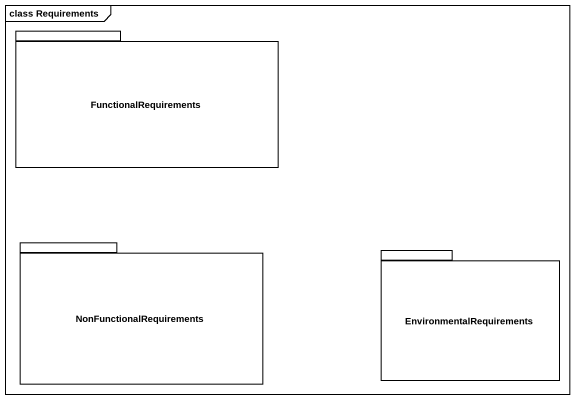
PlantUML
@startuml
mainframe class Requirements
package FunctionalRequirements {
}
package NonFunctionalRequirements {
}
package EnvironmentalRequirements {
}
@enduml
